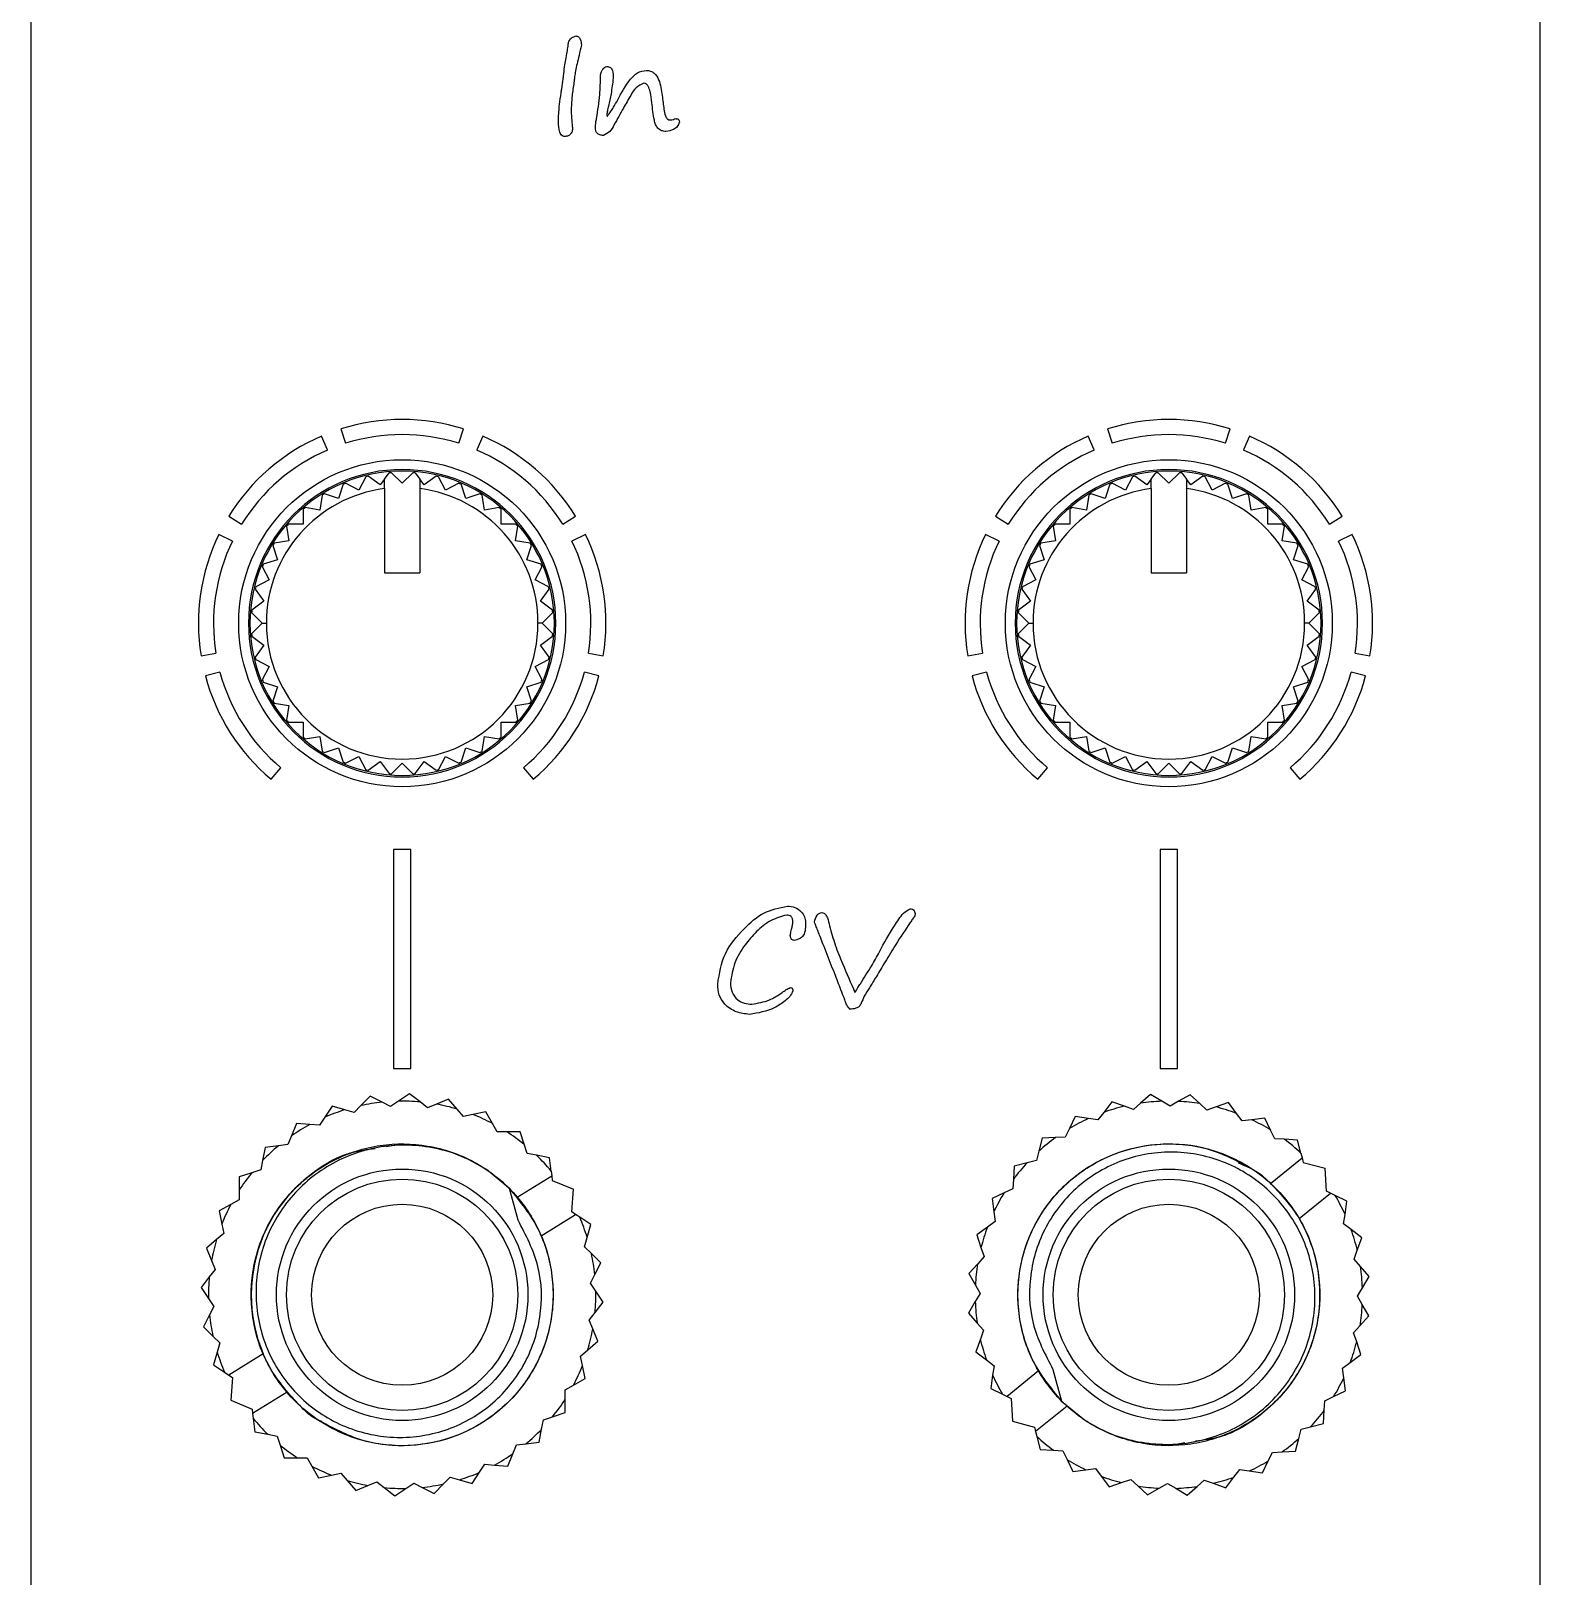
# Model space of a CAD drawing. Extents: x 90 to 120, y 105 to 234.
# Drawn here: x 90.16 to 120.16, y 136.15 to 166.87 of the extents above; entities that cross this region are included whole.
import ezdxf

# ---------------------------------------------------------------- set-up
doc = ezdxf.new("R2010")
doc.units = 0
doc.layers.get('0').update_dxf_attribs({"linetype": 'CONTINUOUS'})

msp = doc.modelspace()

# ---------------------------------------------------------------- linework, layer by layer
at = {"color": 7, "linetype": 'CONTINUOUS'}
for p, q in [((90.161, 230.687), (90.161, 108.687)), ((120.161, 108.687), (120.161, 230.687)), ((96.056, 158.541), (95.937, 158.816)), ((96.323, 158.96), (96.413, 158.674)), ((98.669, 158.674), (98.759, 158.96)), ((99.145, 158.816), (99.026, 158.541)), ((111.296, 158.541), (111.177, 158.816)), ((111.563, 158.96), (111.653, 158.674)), ((113.909, 158.674), (113.999, 158.96)), ((114.385, 158.816), (114.266, 158.541)), ((96.816, 158.009), (96.681, 157.743)), ((97.106, 157.845), (96.865, 158.02)), ((97.191, 157.963), (97.106, 157.845)), ((97.191, 157.963), (97.281, 158.086)), ((97.191, 157.775), (97.191, 157.963)), ((97.331, 158.09), (97.541, 157.88)), ((97.541, 157.88), (97.751, 158.09)), ((97.801, 158.086), (97.891, 157.963)), ((97.976, 157.845), (97.891, 157.963)), ((97.891, 157.963), (97.891, 157.775)), ((98.217, 158.02), (97.976, 157.845)), ((98.401, 157.743), (98.266, 158.009)), ((112.056, 158.009), (111.921, 157.743)), ((112.346, 157.845), (112.105, 158.02)), ((112.431, 157.963), (112.346, 157.845)), ((112.431, 157.963), (112.521, 158.086)), ((112.431, 157.775), (112.431, 157.963)), ((112.571, 158.09), (112.781, 157.88)), ((112.781, 157.88), (112.991, 158.09)), ((113.041, 158.086), (113.131, 157.963)), ((113.216, 157.845), (113.131, 157.963)), ((113.131, 157.963), (113.131, 157.775)), ((113.457, 158.02), (113.216, 157.845)), ((113.641, 157.743), (113.506, 158.009)), ((95.952, 157.642), (95.906, 157.348)), ((96.278, 157.576), (95.995, 157.668)), ((96.37, 157.859), (96.278, 157.576)), ((96.681, 157.743), (96.416, 157.879)), ((97.191, 157.775), (97.191, 156.097)), ((97.891, 157.775), (97.891, 156.097)), ((98.666, 157.879), (98.401, 157.743)), ((98.804, 157.576), (98.712, 157.859)), ((99.087, 157.668), (98.804, 157.576)), ((99.176, 157.348), (99.13, 157.642)), ((111.192, 157.642), (111.146, 157.348)), ((111.518, 157.576), (111.235, 157.668)), ((111.61, 157.859), (111.518, 157.576)), ((111.921, 157.743), (111.656, 157.879)), ((112.431, 157.775), (112.431, 156.097)), ((113.131, 157.775), (113.131, 156.097)), ((113.906, 157.879), (113.641, 157.743)), ((114.044, 157.576), (113.952, 157.859)), ((114.327, 157.668), (114.044, 157.576)), ((114.416, 157.348), (114.37, 157.642)), ((95.574, 157.362), (95.574, 157.065)), ((95.906, 157.348), (95.612, 157.395)), ((99.47, 157.395), (99.176, 157.348)), ((99.508, 157.065), (99.508, 157.362)), ((110.814, 157.362), (110.814, 157.065)), ((111.146, 157.348), (110.852, 157.395)), ((114.71, 157.395), (114.416, 157.348)), ((114.748, 157.065), (114.748, 157.362)), ((94.094, 157.224), (94.349, 157.066)), ((95.244, 157.027), (95.29, 156.733)), ((95.574, 157.065), (95.276, 157.065)), ((99.806, 157.065), (99.508, 157.065)), ((99.792, 156.733), (99.838, 157.027)), ((100.733, 157.066), (100.988, 157.224)), ((109.334, 157.224), (109.589, 157.066)), ((110.484, 157.027), (110.53, 156.733)), ((110.814, 157.065), (110.516, 157.065)), ((115.046, 157.065), (114.748, 157.065)), ((115.032, 156.733), (115.078, 157.027)), ((115.973, 157.066), (116.228, 157.224)), ((94.166, 156.731), (93.896, 156.862)), ((95.29, 156.733), (94.996, 156.686)), ((100.086, 156.686), (99.792, 156.733)), ((101.186, 156.862), (100.916, 156.731)), ((109.406, 156.731), (109.136, 156.862)), ((110.53, 156.733), (110.236, 156.686)), ((115.326, 156.686), (115.032, 156.733)), ((116.426, 156.862), (116.156, 156.731)), ((95.062, 156.36), (94.779, 156.269)), ((94.97, 156.644), (95.062, 156.36)), ((100.02, 156.36), (100.112, 156.644)), ((100.303, 156.269), (100.02, 156.36)), ((110.302, 156.36), (110.019, 156.269)), ((110.21, 156.644), (110.302, 156.36)), ((115.26, 156.36), (115.352, 156.644)), ((115.543, 156.269), (115.26, 156.36)), ((94.76, 156.222), (94.895, 155.957)), ((97.191, 156.097), (97.891, 156.097)), ((100.187, 155.957), (100.322, 156.222)), ((110, 156.222), (110.135, 155.957)), ((112.431, 156.097), (113.131, 156.097)), ((115.427, 155.957), (115.562, 156.222)), ((94.618, 155.773), (94.793, 155.533)), ((94.895, 155.957), (94.63, 155.822)), ((100.452, 155.822), (100.187, 155.957)), ((100.289, 155.533), (100.464, 155.773)), ((109.858, 155.773), (110.033, 155.533)), ((110.135, 155.957), (109.87, 155.822)), ((115.692, 155.822), (115.427, 155.957)), ((115.529, 155.533), (115.704, 155.773)), ((94.793, 155.533), (94.552, 155.358)), ((100.53, 155.358), (100.289, 155.533)), ((110.033, 155.533), (109.792, 155.358)), ((115.77, 155.358), (115.529, 155.533)), ((94.548, 155.308), (94.759, 155.097)), ((100.323, 155.097), (100.534, 155.308)), ((109.788, 155.308), (109.999, 155.097)), ((115.563, 155.097), (115.774, 155.308)), ((94.486, 155.097), (94.516, 155.097)), ((94.759, 155.097), (94.548, 154.887)), ((94.552, 154.837), (94.793, 154.662)), ((94.759, 155.097), (94.841, 155.097)), ((100.323, 155.097), (100.241, 155.097)), ((100.289, 154.662), (100.53, 154.837)), ((100.534, 154.887), (100.323, 155.097)), ((100.566, 155.097), (100.596, 155.097)), ((109.726, 155.097), (109.756, 155.097)), ((109.999, 155.097), (109.788, 154.887)), ((109.792, 154.837), (110.033, 154.662)), ((109.999, 155.097), (110.081, 155.097)), ((115.563, 155.097), (115.481, 155.097)), ((115.529, 154.662), (115.77, 154.837)), ((115.774, 154.887), (115.563, 155.097)), ((115.806, 155.097), (115.836, 155.097)), ((94.793, 154.662), (94.618, 154.421)), ((100.464, 154.421), (100.289, 154.662)), ((110.033, 154.662), (109.858, 154.421)), ((115.704, 154.421), (115.529, 154.662)), ((93.543, 154.452), (93.839, 154.5)), ((94.63, 154.373), (94.895, 154.238)), ((94.895, 154.238), (94.76, 153.973)), ((100.187, 154.238), (100.452, 154.373)), ((100.322, 153.973), (100.187, 154.238)), ((101.243, 154.5), (101.539, 154.452)), ((108.783, 154.452), (109.079, 154.5)), ((109.87, 154.373), (110.135, 154.238)), ((110.135, 154.238), (110, 153.973)), ((115.427, 154.238), (115.692, 154.373)), ((115.562, 153.973), (115.427, 154.238)), ((116.483, 154.5), (116.779, 154.452)), ((93.919, 154.127), (93.629, 154.049)), ((94.779, 153.926), (95.062, 153.834)), ((100.02, 153.834), (100.303, 153.926)), ((101.453, 154.049), (101.163, 154.127)), ((109.159, 154.127), (108.869, 154.049)), ((110.019, 153.926), (110.302, 153.834)), ((115.26, 153.834), (115.543, 153.926)), ((116.693, 154.049), (116.403, 154.127)), ((95.062, 153.834), (94.97, 153.551)), ((100.112, 153.551), (100.02, 153.834)), ((110.302, 153.834), (110.21, 153.551)), ((115.352, 153.551), (115.26, 153.834)), ((94.996, 153.509), (95.29, 153.462)), ((95.29, 153.462), (95.244, 153.168)), ((99.792, 153.462), (100.086, 153.509)), ((99.838, 153.168), (99.792, 153.462)), ((110.236, 153.509), (110.53, 153.462)), ((110.53, 153.462), (110.484, 153.168)), ((115.032, 153.462), (115.326, 153.509)), ((115.078, 153.168), (115.032, 153.462)), ((95.276, 153.13), (95.574, 153.13)), ((95.574, 153.13), (95.574, 152.833)), ((99.508, 153.13), (99.806, 153.13)), ((99.508, 152.833), (99.508, 153.13)), ((110.516, 153.13), (110.814, 153.13)), ((110.814, 153.13), (110.814, 152.833)), ((114.748, 153.13), (115.046, 153.13)), ((114.748, 152.833), (114.748, 153.13)), ((95.612, 152.8), (95.906, 152.847)), ((95.906, 152.847), (95.952, 152.553)), ((99.13, 152.553), (99.176, 152.847)), ((99.176, 152.847), (99.47, 152.8)), ((110.852, 152.8), (111.146, 152.847)), ((111.146, 152.847), (111.192, 152.553)), ((114.37, 152.553), (114.416, 152.847)), ((114.416, 152.847), (114.71, 152.8)), ((95.995, 152.527), (96.278, 152.618)), ((96.278, 152.618), (96.37, 152.335)), ((96.416, 152.316), (96.681, 152.451)), ((96.681, 152.451), (96.816, 152.186)), ((98.266, 152.186), (98.401, 152.451)), ((98.401, 152.451), (98.666, 152.316)), ((98.712, 152.335), (98.804, 152.618)), ((98.804, 152.618), (99.087, 152.527)), ((111.235, 152.527), (111.518, 152.618)), ((111.518, 152.618), (111.61, 152.335)), ((111.656, 152.316), (111.921, 152.451)), ((111.921, 152.451), (112.056, 152.186)), ((113.506, 152.186), (113.641, 152.451)), ((113.641, 152.451), (113.906, 152.316)), ((113.952, 152.335), (114.044, 152.618)), ((114.044, 152.618), (114.327, 152.527)), ((94.938, 151.995), (95.131, 152.225)), ((96.865, 152.175), (97.106, 152.35)), ((97.106, 152.35), (97.281, 152.109)), ((97.331, 152.105), (97.541, 152.315)), ((97.541, 152.315), (97.751, 152.105)), ((97.801, 152.109), (97.976, 152.35)), ((97.976, 152.35), (98.217, 152.175)), ((99.951, 152.225), (100.144, 151.995)), ((110.178, 151.995), (110.371, 152.225)), ((112.105, 152.175), (112.346, 152.35)), ((112.346, 152.35), (112.521, 152.109)), ((112.571, 152.105), (112.781, 152.315)), ((112.781, 152.315), (112.991, 152.105)), ((113.041, 152.109), (113.216, 152.35)), ((113.216, 152.35), (113.457, 152.175)), ((115.191, 152.225), (115.384, 151.995)), ((97.366, 150.597), (97.366, 146.247)), ((97.716, 150.597), (97.366, 150.597)), ((97.716, 146.247), (97.716, 150.597)), ((112.956, 150.597), (112.606, 150.597)), ((112.606, 150.597), (112.606, 146.247)), ((112.956, 146.247), (112.956, 150.597)), ((97.366, 146.247), (97.716, 146.247)), ((112.606, 146.247), (112.956, 146.247)), ((96.905, 145.697), (96.719, 145.509)), ((97.141, 145.577), (96.905, 145.697)), ((97.688, 145.745), (97.468, 145.597)), ((97.896, 145.581), (97.688, 145.745)), ((98.465, 145.639), (98.221, 145.537)), ((98.637, 145.438), (98.465, 145.639)), ((112.418, 145.731), (112.219, 145.556)), ((112.645, 145.595), (112.418, 145.731)), ((113.202, 145.725), (112.973, 145.593)), ((113.398, 145.548), (113.202, 145.725)), ((96.147, 145.497), (96.001, 145.276)), ((96.402, 145.425), (96.147, 145.497)), ((96.585, 145.373), (96.402, 145.425)), ((96.719, 145.509), (96.585, 145.373)), ((97.311, 145.49), (97.141, 145.577)), ((97.468, 145.597), (97.311, 145.49)), ((98.045, 145.463), (97.896, 145.581)), ((98.221, 145.537), (98.045, 145.463)), ((98.761, 145.294), (98.637, 145.438)), ((98.947, 145.331), (98.761, 145.294)), ((99.206, 145.384), (98.947, 145.331)), ((99.336, 145.153), (99.206, 145.384)), ((111.487, 145.373), (111.371, 145.222)), ((111.648, 145.583), (111.487, 145.373)), ((111.897, 145.495), (111.648, 145.583)), ((112.076, 145.431), (111.897, 145.495)), ((112.219, 145.556), (112.076, 145.431)), ((112.808, 145.497), (112.645, 145.595)), ((112.973, 145.593), (112.808, 145.497)), ((113.539, 145.42), (113.398, 145.548)), ((113.719, 145.481), (113.539, 145.42)), ((113.97, 145.567), (113.719, 145.481)), ((114.128, 145.354), (113.97, 145.567)), ((114.241, 145.202), (114.128, 145.354)), ((95.442, 145.153), (95.342, 144.908)), ((95.706, 145.132), (95.442, 145.153)), ((95.896, 145.117), (95.706, 145.132)), ((96.001, 145.276), (95.896, 145.117)), ((99.429, 144.987), (99.336, 145.153)), ((99.619, 144.988), (99.429, 144.987)), ((99.884, 144.989), (99.619, 144.988)), ((99.966, 144.738), (99.884, 144.989)), ((110.804, 145.051), (110.72, 144.88)), ((110.921, 145.289), (110.804, 145.051)), ((111.183, 145.25), (110.921, 145.289)), ((111.371, 145.222), (111.183, 145.25)), ((114.43, 145.227), (114.241, 145.202)), ((114.692, 145.261), (114.43, 145.227)), ((114.805, 145.022), (114.692, 145.261)), ((114.887, 144.85), (114.805, 145.022)), ((95.081, 144.709), (94.818, 144.678)), ((95.27, 144.732), (95.081, 144.709)), ((95.342, 144.908), (95.27, 144.732)), ((97.221, 144.693), (97.541, 144.747)), ((97.541, 144.747), (97.624, 144.734)), ((100.025, 144.557), (99.966, 144.738)), ((110.266, 144.858), (110.198, 144.602)), ((110.53, 144.871), (110.266, 144.858)), ((110.72, 144.88), (110.53, 144.871)), ((115.077, 144.838), (114.887, 144.85)), ((115.341, 144.821), (115.077, 144.838)), ((115.405, 144.564), (115.341, 144.821)), ((94.768, 144.418), (94.732, 144.231)), ((94.818, 144.678), (94.768, 144.418)), ((100.212, 144.521), (100.025, 144.557)), ((100.471, 144.47), (100.212, 144.521)), ((100.503, 144.207), (100.471, 144.47)), ((109.964, 144.372), (109.707, 144.307)), ((110.149, 144.418), (109.964, 144.372)), ((110.198, 144.602), (110.149, 144.418)), ((114.804, 143.962), (115.43, 144.468)), ((115.405, 144.564), (115.43, 144.468)), ((115.43, 144.468), (115.452, 144.38)), ((115.452, 144.38), (115.891, 144.263)), ((94.551, 144.172), (94.299, 144.09)), ((94.299, 144.09), (94.3, 143.826)), ((94.732, 144.231), (94.551, 144.172)), ((99.672, 143.859), (99.218, 144.235)), ((99.83, 143.687), (100.514, 144.109)), ((100.503, 144.207), (100.514, 144.109)), ((100.514, 144.109), (100.525, 144.018)), ((109.707, 144.307), (109.69, 144.043)), ((115.914, 143.808), (115.891, 144.263)), ((94.3, 143.826), (94.301, 143.635)), ((99.844, 143.233), (99.672, 143.859)), ((99.749, 143.779), (99.83, 143.687)), ((100.525, 144.018), (100.946, 143.846)), ((100.911, 143.393), (100.946, 143.846)), ((109.506, 143.772), (109.267, 143.658)), ((109.678, 143.853), (109.506, 143.772)), ((109.69, 144.043), (109.678, 143.853)), ((115.37, 143.263), (115.996, 143.768)), ((115.996, 143.768), (115.914, 143.808)), ((116.085, 143.724), (115.996, 143.768)), ((94.135, 143.542), (93.904, 143.413)), ((94.301, 143.635), (94.135, 143.542)), ((109.267, 143.658), (109.302, 143.396)), ((116.322, 143.607), (116.085, 143.724)), ((116.284, 143.346), (116.322, 143.607)), ((93.904, 143.413), (93.957, 143.153)), ((93.957, 143.153), (93.995, 142.967)), ((100.302, 142.921), (100.987, 143.342)), ((100.987, 143.342), (100.911, 143.393)), ((101.07, 143.287), (100.987, 143.342)), ((101.29, 143.141), (101.07, 143.287)), ((109.327, 143.207), (109.174, 143.094)), ((109.302, 143.396), (109.327, 143.207)), ((115.37, 143.263), (115.397, 143.215)), ((116.256, 143.157), (116.284, 143.346)), ((116.407, 143.042), (116.256, 143.157)), ((93.85, 142.843), (93.649, 142.671)), ((93.995, 142.967), (93.85, 142.843)), ((101.167, 142.703), (101.219, 142.887)), ((101.219, 142.887), (101.29, 143.141)), ((109.174, 143.094), (108.962, 142.936)), ((108.962, 142.936), (109.047, 142.686)), ((116.617, 142.881), (116.407, 143.042)), ((116.528, 142.632), (116.617, 142.881)), ((93.649, 142.671), (93.752, 142.427)), ((101.302, 142.57), (101.167, 142.703)), ((101.49, 142.383), (101.302, 142.57)), ((109.047, 142.686), (109.108, 142.506)), ((116.464, 142.452), (116.528, 142.632)), ((93.825, 142.252), (93.707, 142.102)), ((93.752, 142.427), (93.825, 142.252)), ((94.573, 142.183), (94.599, 142.281)), ((101.37, 142.147), (101.49, 142.383)), ((108.981, 142.364), (108.803, 142.168)), ((109.108, 142.506), (108.981, 142.364)), ((116.59, 142.309), (116.464, 142.452)), ((116.764, 142.111), (116.59, 142.309)), ((93.707, 142.102), (93.544, 141.894)), ((101.284, 141.978), (101.37, 142.147)), ((101.39, 141.82), (101.284, 141.978)), ((108.803, 142.168), (108.936, 141.939)), ((108.936, 141.939), (109.031, 141.775)), ((116.629, 141.884), (116.764, 142.111)), ((93.544, 141.894), (93.692, 141.675)), ((93.692, 141.675), (93.798, 141.517)), ((94.541, 141.747), (94.541, 141.602)), ((101.538, 141.601), (101.39, 141.82)), ((108.933, 141.611), (108.798, 141.384)), ((109.031, 141.775), (108.933, 141.611)), ((115.781, 141.747), (115.781, 141.892)), ((116.531, 141.72), (116.629, 141.884)), ((116.626, 141.556), (116.531, 141.72)), ((93.712, 141.348), (93.592, 141.112)), ((93.798, 141.517), (93.712, 141.348)), ((101.257, 141.243), (101.375, 141.393)), ((101.375, 141.393), (101.538, 141.601)), ((108.798, 141.384), (108.972, 141.185)), ((116.581, 141.13), (116.759, 141.327)), ((116.759, 141.327), (116.626, 141.556)), ((93.592, 141.112), (93.78, 140.925)), ((101.331, 141.068), (101.257, 141.243)), ((101.433, 140.824), (101.331, 141.068)), ((108.972, 141.185), (109.098, 141.042)), ((109.098, 141.042), (109.034, 140.863)), ((116.454, 140.989), (116.581, 141.13)), ((93.78, 140.925), (93.915, 140.791)), ((93.915, 140.791), (93.863, 140.608)), ((101.232, 140.651), (101.433, 140.824)), ((109.034, 140.863), (108.945, 140.614)), ((116.515, 140.809), (116.454, 140.989)), ((116.6, 140.559), (116.515, 140.809)), ((93.863, 140.608), (93.792, 140.353)), ((94.78, 140.574), (94.095, 140.152)), ((101.087, 140.528), (101.232, 140.651)), ((101.125, 140.341), (101.087, 140.528)), ((108.945, 140.614), (109.155, 140.453)), ((109.155, 140.453), (109.306, 140.337)), ((116.235, 140.287), (116.388, 140.401)), ((116.388, 140.401), (116.6, 140.559)), ((93.792, 140.353), (94.012, 140.207)), ((94.012, 140.207), (94.095, 140.152)), ((94.095, 140.152), (94.171, 140.102)), ((94.171, 140.102), (94.136, 139.649)), ((100.947, 139.953), (101.178, 140.082)), ((101.178, 140.082), (101.125, 140.341)), ((109.278, 140.149), (109.24, 139.887)), ((109.306, 140.337), (109.278, 140.149)), ((110.192, 140.232), (109.567, 139.727)), ((110.478, 140.262), (110.65, 139.635)), ((116.26, 140.099), (116.235, 140.287)), ((116.295, 139.836), (116.26, 140.099)), ((95.252, 139.808), (94.568, 139.386)), ((100.781, 139.859), (100.947, 139.953)), ((100.782, 139.669), (100.781, 139.859)), ((109.24, 139.887), (109.477, 139.771)), ((109.477, 139.771), (109.567, 139.727)), ((116.056, 139.723), (116.295, 139.836)), ((94.136, 139.649), (94.557, 139.476)), ((94.557, 139.476), (94.568, 139.386)), ((100.783, 139.405), (100.782, 139.669)), ((109.567, 139.727), (109.648, 139.687)), ((109.648, 139.687), (109.671, 139.232)), ((110.758, 139.532), (110.132, 139.027)), ((110.65, 139.635), (111.104, 139.26)), ((115.872, 139.452), (115.884, 139.642)), ((115.884, 139.642), (116.056, 139.723)), ((94.568, 139.386), (94.579, 139.288)), ((94.579, 139.288), (94.611, 139.025)), ((100.314, 139.077), (100.35, 139.264)), ((100.35, 139.264), (100.531, 139.323)), ((100.531, 139.323), (100.783, 139.405)), ((109.671, 139.232), (110.11, 139.115)), ((115.598, 139.123), (115.855, 139.188)), ((115.855, 139.188), (115.872, 139.452)), ((94.611, 139.025), (94.87, 138.974)), ((94.87, 138.974), (95.057, 138.938)), ((95.057, 138.938), (95.116, 138.757)), ((100.264, 138.817), (100.314, 139.077)), ((110.11, 139.115), (110.132, 139.027)), ((110.132, 139.027), (110.157, 138.93)), ((110.157, 138.93), (110.221, 138.674)), ((115.296, 138.637), (115.364, 138.893)), ((115.364, 138.893), (115.413, 139.077)), ((115.413, 139.077), (115.598, 139.123)), ((95.116, 138.757), (95.198, 138.505)), ((99.64, 138.342), (99.74, 138.587)), ((99.74, 138.587), (99.812, 138.763)), ((99.812, 138.763), (100.001, 138.786)), ((100.001, 138.786), (100.264, 138.817)), ((110.221, 138.674), (110.485, 138.657)), ((110.485, 138.657), (110.675, 138.645)), ((110.675, 138.645), (110.757, 138.473)), ((112.781, 138.747), (112.698, 138.761)), ((113.101, 138.802), (112.781, 138.747)), ((114.758, 138.444), (114.842, 138.614)), ((114.842, 138.614), (115.032, 138.624)), ((115.032, 138.624), (115.296, 138.637)), ((95.198, 138.505), (95.463, 138.507)), ((95.463, 138.507), (95.653, 138.507)), ((95.653, 138.507), (95.746, 138.341)), ((95.746, 138.341), (95.876, 138.111)), ((99.081, 138.219), (99.186, 138.378)), ((99.186, 138.378), (99.376, 138.363)), ((99.376, 138.363), (99.64, 138.342)), ((110.757, 138.473), (110.87, 138.233)), ((110.87, 138.233), (111.132, 138.268)), ((111.132, 138.268), (111.321, 138.293)), ((111.321, 138.293), (111.434, 138.141)), ((114.075, 138.122), (114.191, 138.273)), ((114.191, 138.273), (114.379, 138.245)), ((114.379, 138.245), (114.641, 138.206)), ((114.641, 138.206), (114.758, 138.444)), ((95.876, 138.111), (96.135, 138.163)), ((96.135, 138.163), (96.321, 138.201)), ((96.321, 138.201), (96.445, 138.057)), ((96.445, 138.057), (96.617, 137.856)), ((96.617, 137.856), (96.861, 137.958)), ((96.861, 137.958), (97.037, 138.031)), ((97.037, 138.031), (97.186, 137.914)), ((97.614, 137.898), (97.771, 138.004)), ((97.771, 138.004), (97.941, 137.918)), ((98.177, 137.798), (98.363, 137.986)), ((98.363, 137.986), (98.497, 138.121)), ((98.497, 138.121), (98.68, 138.07)), ((98.68, 138.07), (98.935, 137.998)), ((98.935, 137.998), (99.081, 138.219)), ((111.434, 138.141), (111.592, 137.928)), ((111.592, 137.928), (111.843, 138.013)), ((111.843, 138.013), (112.023, 138.075)), ((112.023, 138.075), (112.164, 137.947)), ((112.164, 137.947), (112.36, 137.77)), ((112.589, 137.902), (112.754, 137.998)), ((112.754, 137.998), (112.917, 137.9)), ((113.144, 137.764), (113.343, 137.939)), ((113.343, 137.939), (113.486, 138.064)), ((113.486, 138.064), (113.665, 138)), ((113.665, 138), (113.914, 137.911)), ((113.914, 137.911), (114.075, 138.122)), ((97.186, 137.914), (97.394, 137.75)), ((97.394, 137.75), (97.614, 137.898)), ((97.941, 137.918), (98.177, 137.798)), ((112.36, 137.77), (112.589, 137.902)), ((112.917, 137.9), (113.144, 137.764))]:
    msp.add_line(p, q, dxfattribs=at)
for centre, radius in [((97.541, 155.097), 3.25), ((112.781, 155.097), 3.25), ((97.541, 141.747), 2.5), ((112.781, 141.747), 2.5), ((97.541, 141.747), 2.3), ((112.781, 141.747), 2.3), ((97.541, 141.747), 1.8), ((112.781, 141.747), 1.8)]:
    msp.add_circle(centre, radius, dxfattribs=at)
for centre, radius, start, end in [((97.541, 155.097), 4.05, 72.5, 107.5), ((112.781, 155.097), 4.05, 72.5, 107.5), ((97.541, 155.097), 4.05, 113.3333, 148.3333), ((97.541, 155.097), 3.75, 72.5, 107.5), ((97.541, 155.097), 4.05, 31.6667, 66.6667), ((112.781, 155.097), 4.05, 113.3333, 148.3333), ((112.781, 155.097), 3.75, 72.5, 107.5), ((112.781, 155.097), 4.05, 31.6667, 66.6667), ((97.541, 155.097), 3.75, 113.3333, 148.3333), ((97.541, 155.097), 3.75, 31.6667, 66.6667), ((112.781, 155.097), 3.75, 113.3333, 148.3333), ((112.781, 155.097), 3.75, 31.6667, 66.6667), ((97.541, 155.097), 3.055, 0, 180), ((97.541, 155.097), 3.025, 0, 180), ((97.541, 155.097), 3, 103.0225, 103.9775), ((97.541, 155.097), 3, 94.0225, 94.9775), ((97.541, 155.097), 3, 85.0225, 85.9775), ((97.541, 155.097), 3, 76.0225, 76.9775), ((112.781, 155.097), 3.055, 0, 180), ((112.781, 155.097), 3.025, 0, 180), ((112.781, 155.097), 3, 103.0225, 103.9775), ((112.781, 155.097), 3, 94.0225, 94.9775), ((112.781, 155.097), 3, 85.0225, 85.9775), ((112.781, 155.097), 3, 76.0225, 76.9775), ((97.541, 155.097), 2.7, 97.4482, 180), ((97.541, 155.097), 3, 121.0225, 121.9775), ((97.541, 155.097), 3, 112.0225, 112.9775), ((97.541, 155.097), 2.7, 0, 82.5518), ((97.541, 155.097), 3, 67.0225, 67.9775), ((97.541, 155.097), 3, 58.0225, 58.9775), ((112.781, 155.097), 2.7, 97.4482, 180), ((112.781, 155.097), 3, 121.0225, 121.9775), ((112.781, 155.097), 3, 112.0225, 112.9775), ((112.781, 155.097), 2.7, 0, 82.5518), ((112.781, 155.097), 3, 67.0225, 67.9775), ((112.781, 155.097), 3, 58.0225, 58.9775), ((97.541, 155.097), 3, 130.0225, 130.9775), ((97.541, 155.097), 3, 49.0225, 49.9775), ((112.781, 155.097), 3, 130.0225, 130.9775), ((112.781, 155.097), 3, 49.0225, 49.9775), ((97.541, 155.097), 3, 139.0225, 139.9775), ((97.541, 155.097), 3, 40.0225, 40.9775), ((112.781, 155.097), 3, 139.0225, 139.9775), ((112.781, 155.097), 3, 40.0225, 40.9775), ((97.541, 155.097), 4.05, 154.1667, 189.1667), ((97.541, 155.097), 3.75, 154.1667, 189.1667), ((97.541, 155.097), 3, 148.0225, 148.9775), ((97.541, 155.097), 3, 31.0225, 31.9775), ((97.541, 155.097), 3.75, 350.8333, 25.8333), ((97.541, 155.097), 4.05, 350.8333, 25.8333), ((112.781, 155.097), 4.05, 154.1667, 189.1667), ((112.781, 155.097), 3.75, 154.1667, 189.1667), ((112.781, 155.097), 3, 148.0225, 148.9775), ((112.781, 155.097), 3, 31.0225, 31.9775), ((112.781, 155.097), 3.75, 350.8333, 25.8333), ((112.781, 155.097), 4.05, 350.8333, 25.8333), ((97.541, 155.097), 3, 157.0225, 157.9775), ((97.541, 155.097), 3, 22.0225, 22.9775), ((112.781, 155.097), 3, 157.0225, 157.9775), ((112.781, 155.097), 3, 22.0225, 22.9775), ((97.541, 155.097), 3, 166.0225, 166.9775), ((97.541, 155.097), 3, 13.0225, 13.9775), ((112.781, 155.097), 3, 166.0225, 166.9775), ((112.781, 155.097), 3, 13.0225, 13.9775), ((97.541, 155.097), 3, 175.0225, 175.9775), ((97.541, 155.097), 3, 4.0225, 4.9775), ((112.781, 155.097), 3, 175.0225, 175.9775), ((112.781, 155.097), 3, 4.0225, 4.9775), ((97.541, 155.097), 3.055, 180, 0), ((97.541, 155.097), 3.025, 180, 0), ((97.541, 155.097), 3, 184.0225, 184.9775), ((97.541, 155.097), 2.7, 180, 0), ((97.541, 155.097), 3, 355.0225, 355.9775), ((112.781, 155.097), 3.055, 180, 0), ((112.781, 155.097), 3.025, 180, 0), ((112.781, 155.097), 3, 184.0225, 184.9775), ((112.781, 155.097), 2.7, 180, 0), ((112.781, 155.097), 3, 355.0225, 355.9775), ((97.541, 155.097), 3, 193.0225, 193.9775), ((97.541, 155.097), 3, 346.0225, 346.9775), ((112.781, 155.097), 3, 193.0225, 193.9775), ((112.781, 155.097), 3, 346.0225, 346.9775), ((97.541, 155.097), 4.05, 195, 230), ((97.541, 155.097), 3.75, 195, 230), ((97.541, 155.097), 3, 202.0225, 202.9775), ((97.541, 155.097), 3.75, 310, 345), ((97.541, 155.097), 4.05, 310, 345), ((97.541, 155.097), 3, 337.0225, 337.9775), ((112.781, 155.097), 4.05, 195, 230), ((112.781, 155.097), 3.75, 195, 230), ((112.781, 155.097), 3, 202.0225, 202.9775), ((112.781, 155.097), 3.75, 310, 345), ((112.781, 155.097), 4.05, 310, 345), ((112.781, 155.097), 3, 337.0225, 337.9775), ((97.541, 155.097), 3, 211.0225, 211.9775), ((97.541, 155.097), 3, 328.0225, 328.9775), ((112.781, 155.097), 3, 211.0225, 211.9775), ((112.781, 155.097), 3, 328.0225, 328.9775), ((97.541, 155.097), 3, 220.0225, 220.9775), ((97.541, 155.097), 3, 319.0225, 319.9775), ((112.781, 155.097), 3, 220.0225, 220.9775), ((112.781, 155.097), 3, 319.0225, 319.9775), ((97.541, 155.097), 3, 229.0225, 229.9775), ((97.541, 155.097), 3, 310.0225, 310.9775), ((112.781, 155.097), 3, 229.0225, 229.9775), ((112.781, 155.097), 3, 310.0225, 310.9775), ((97.541, 155.097), 3, 238.0225, 238.9775), ((97.541, 155.097), 3, 301.0225, 301.9775), ((112.781, 155.097), 3, 238.0225, 238.9775), ((112.781, 155.097), 3, 301.0225, 301.9775), ((97.541, 155.097), 3, 247.0225, 247.9775), ((97.541, 155.097), 3, 256.0225, 256.9775), ((97.541, 155.097), 3, 265.0225, 265.9775), ((97.541, 155.097), 3, 274.0225, 274.9775), ((97.541, 155.097), 3, 283.0225, 283.9775), ((97.541, 155.097), 3, 292.0225, 292.9775), ((112.781, 155.097), 3, 247.0225, 247.9775), ((112.781, 155.097), 3, 256.0225, 256.9775), ((112.781, 155.097), 3, 265.0225, 265.9775), ((112.781, 155.097), 3, 274.0225, 274.9775), ((112.781, 155.097), 3, 283.0225, 283.9775), ((112.781, 155.097), 3, 292.0225, 292.9775), ((97.541, 141.747), 3.85, 107.2117, 113.5795), ((97.541, 141.747), 3.85, 95.9617, 102.3295), ((97.541, 141.747), 3.85, 84.7117, 91.0795), ((97.541, 141.747), 3.85, 73.4617, 79.8295), ((97.541, 141.747), 3.85, 62.2117, 68.5795), ((112.781, 141.747), 3.85, 103.2772, 109.6449), ((112.781, 141.747), 3.85, 92.0272, 98.3949), ((112.781, 141.747), 3.85, 80.7772, 87.1449), ((112.781, 141.747), 3.85, 69.5272, 75.8949), ((97.541, 141.747), 3.85, 118.4617, 124.8295), ((97.541, 141.747), 3.85, 50.9617, 57.3295), ((112.781, 141.747), 3.85, 114.5272, 120.8949), ((112.781, 141.747), 3.85, 58.2772, 64.6449), ((97.541, 141.747), 3.85, 129.7117, 136.0795), ((112.781, 141.747), 3.85, 125.7772, 132.1449), ((112.781, 141.747), 3.85, 47.0272, 53.3949), ((97.541, 141.747), 3, 110.2936, 203.0186), ((97.541, 141.747), 3.85, 39.7117, 46.0795), ((112.781, 141.747), 3.85, 137.0272, 143.3949), ((97.541, 141.747), 3.85, 140.9617, 147.3295), ((112.781, 141.747), 3.85, 148.2772, 154.6449), ((97.541, 141.747), 3.85, 152.2117, 158.5795), ((112.781, 141.747), 3.85, 24.5272, 30.8949), ((97.541, 141.747), 3.85, 17.2117, 23.5795), ((97.541, 141.747), 3.85, 163.4617, 169.8295), ((112.781, 141.747), 3.85, 159.5272, 165.8949), ((112.781, 141.747), 3.85, 13.2772, 19.6449), ((97.541, 141.747), 3.85, 5.9617, 12.3295), ((112.781, 141.747), 3.85, 170.7772, 177.1449), ((112.781, 141.747), 3.85, 2.0272, 8.3949), ((97.541, 141.747), 3.85, 174.7117, 181.0795), ((97.541, 141.747), 3.85, 354.7117, 1.0795), ((112.781, 141.747), 3.85, 182.0272, 188.3949), ((97.541, 141.747), 3.85, 185.9617, 192.3295), ((112.781, 141.747), 3.85, 350.7772, 357.1449), ((97.541, 141.747), 3.85, 343.4617, 349.8295), ((112.781, 141.747), 3.85, 193.2772, 199.6449), ((112.781, 141.747), 3.85, 339.5272, 345.8949), ((97.541, 141.747), 3.85, 197.2117, 203.5795), ((97.541, 141.747), 3.85, 332.2117, 338.5795), ((112.781, 141.747), 3.85, 204.5272, 210.8949), ((112.781, 141.747), 3.85, 328.2772, 334.6449), ((97.541, 141.747), 3.85, 320.9617, 327.3295), ((97.541, 141.747), 3.85, 219.7117, 226.0795), ((112.781, 141.747), 3.85, 317.0272, 323.3949), ((97.541, 141.747), 3.85, 309.7117, 316.0795), ((112.781, 141.747), 3.85, 227.0272, 233.3949), ((112.781, 141.747), 3.85, 305.7772, 312.1449), ((97.541, 141.747), 3.85, 230.9617, 237.3295), ((97.541, 141.747), 3.85, 298.4617, 304.8295), ((97.541, 141.747), 3.85, 242.2117, 248.5795), ((112.781, 141.747), 3.85, 238.2772, 244.6449), ((112.781, 141.747), 3.85, 294.5272, 300.8949), ((97.541, 141.747), 3.85, 253.4617, 259.8295), ((97.541, 141.747), 3.85, 275.9617, 282.3295), ((97.541, 141.747), 3.85, 287.2117, 293.5795), ((112.781, 141.747), 3.85, 249.5272, 255.8949), ((112.781, 141.747), 3.85, 260.7772, 267.1449), ((112.781, 141.747), 3.85, 272.0272, 278.3949), ((112.781, 141.747), 3.85, 283.2772, 289.6449), ((97.541, 141.747), 3.85, 264.7117, 271.0795)]:
    msp.add_arc(centre, radius, start, end, dxfattribs=at)
for points, knots in [([(100.796, 166.301), (100.805, 166.351), (100.821, 166.44), (100.833, 166.529), (100.838, 166.568)], [0, 0, 0, 0, 0.560004, 1, 1, 1, 1]), ([(100.838, 166.568), (100.84, 166.594), (100.844, 166.646), (100.879, 166.713), (100.935, 166.752), (100.974, 166.765), (100.993, 166.772)], [0, 0, 0, 0, 0.282375, 0.558607, 0.78029, 1, 1, 1, 1]), ([(100.993, 166.772), (101.003, 166.771), (101.023, 166.769), (101.058, 166.75), (101.095, 166.689), (101.1, 166.63), (101.103, 166.591)], [0, 0, 0, 0, 0.125594, 0.251003, 0.500772, 1, 1, 1, 1]), ([(101.103, 166.591), (101.088, 166.521), (101.062, 166.396), (101.032, 166.272), (101.018, 166.217)], [0, 0, 0, 0, 0.5599566, 1, 1, 1, 1]), ([(100.749, 165.976), (100.755, 166.037), (100.766, 166.146), (100.787, 166.254), (100.796, 166.301)], [0, 0, 0, 0, 0.5599557, 1, 1, 1, 1]), ([(101.018, 166.217), (101.007, 166.17), (100.987, 166.086), (100.975, 166), (100.97, 165.963)], [0, 0, 0, 0, 0.560016, 1, 1, 1, 1]), ([(100.723, 165.788), (100.725, 165.806), (100.728, 165.837), (100.733, 165.868), (100.736, 165.882)], [0, 0, 0, 0, 0.559934, 1, 1, 1, 1]), ([(100.736, 165.882), (100.739, 165.9), (100.744, 165.931), (100.747, 165.962), (100.749, 165.976)], [0, 0, 0, 0, 0.559986, 1, 1, 1, 1]), ([(100.97, 165.963), (100.967, 165.935), (100.962, 165.884), (100.954, 165.834), (100.951, 165.811)], [0, 0, 0, 0, 0.5599913, 1, 1, 1, 1]), ([(101.405, 165.129), (101.43, 165.288), (101.476, 165.571), (101.481, 165.858), (101.483, 165.984)], [0, 0, 0, 0, 0.559926, 1, 1, 1, 1]), ([(101.483, 165.984), (101.486, 166.006), (101.492, 166.049), (101.526, 166.1), (101.559, 166.148), (101.592, 166.159), (101.608, 166.164)], [0, 0, 0, 0, 0.280339, 0.561677, 0.782523, 1, 1, 1, 1]), ([(101.608, 166.164), (101.621, 166.164), (101.646, 166.162), (101.681, 166.146), (101.707, 166.118), (101.734, 166.047), (101.735, 165.984), (101.736, 165.934)], [0, 0, 0, 0, 0.125199, 0.25025, 0.37512, 0.500337, 1, 1, 1, 1]), ([(101.736, 165.934), (101.724, 165.829), (101.701, 165.642), (101.66, 165.459), (101.641, 165.378)], [0, 0, 0, 0, 0.559735, 1, 1, 1, 1]), ([(101.826, 165.5), (101.901, 165.641), (102.006, 165.838), (102.21, 166.055), (102.337, 166.077), (102.4, 166.088)], [0, 0, 0, 0, 0.5616569, 0.7816823, 1, 1, 1, 1]), ([(102.4, 166.088), (102.427, 166.086), (102.481, 166.081), (102.576, 166.023), (102.674, 165.854), (102.695, 165.693), (102.709, 165.586)], [0, 0, 0, 0, 0.124996, 0.249964, 0.4988, 1, 1, 1, 1]), ([(100.647, 165.115), (100.653, 165.213), (100.662, 165.388), (100.69, 165.561), (100.702, 165.637)], [0, 0, 0, 0, 0.559873, 1, 1, 1, 1]), ([(100.702, 165.637), (100.706, 165.665), (100.713, 165.716), (100.72, 165.766), (100.723, 165.788)], [0, 0, 0, 0, 0.560027, 1, 1, 1, 1]), ([(100.951, 165.811), (100.938, 165.724), (100.915, 165.569), (100.905, 165.412), (100.901, 165.343)], [0, 0, 0, 0, 0.560096, 1, 1, 1, 1]), ([(102.346, 165.835), (102.29, 165.809), (102.177, 165.755), (102.065, 165.558), (101.987, 165.421), (101.939, 165.337)], [0, 0, 0, 0, 0.2748056, 0.5566586, 1, 1, 1, 1]), ([(102.505, 165.443), (102.496, 165.518), (102.483, 165.63), (102.443, 165.754), (102.401, 165.82), (102.364, 165.83), (102.346, 165.835)], [0, 0, 0, 0, 0.501678, 0.752146, 0.877169, 1, 1, 1, 1]), ([(102.709, 165.586), (102.721, 165.496), (102.738, 165.361), (102.763, 165.204), (102.8, 165.13), (102.839, 165.104), (102.862, 165.102), (102.873, 165.101)], [0, 0, 0, 0, 0.500551, 0.750624, 0.874954, 0.937508, 1, 1, 1, 1]), ([(100.901, 165.343), (100.902, 165.273), (100.904, 165.149), (100.917, 165.026), (100.923, 164.972)], [0, 0, 0, 0, 0.559992, 1, 1, 1, 1]), ([(101.939, 165.337), (101.877, 165.226), (101.789, 165.072), (101.679, 164.862), (101.587, 164.817), (101.541, 164.795)], [0, 0, 0, 0, 0.562885, 0.783878, 1, 1, 1, 1]), ([(101.641, 165.378), (101.633, 165.346), (101.62, 165.287), (101.613, 165.228), (101.609, 165.202)], [0, 0, 0, 0, 0.560255, 1, 1, 1, 1]), ([(101.62, 165.18), (101.643, 165.208), (101.688, 165.263), (101.752, 165.373), (101.798, 165.451), (101.826, 165.5)], [0, 0, 0, 0, 0.278566, 0.559105, 1, 1, 1, 1]), ([(102.781, 164.873), (102.752, 164.876), (102.693, 164.881), (102.619, 164.934), (102.575, 165.012), (102.532, 165.182), (102.517, 165.327), (102.505, 165.443)], [0, 0, 0, 0, 0.124677, 0.249081, 0.373634, 0.498913, 1, 1, 1, 1]), ([(100.78, 164.772), (100.763, 164.774), (100.729, 164.778), (100.678, 164.828), (100.651, 164.946), (100.649, 165.047), (100.647, 165.115)], [0, 0, 0, 0, 0.124506, 0.248949, 0.498379, 1, 1, 1, 1]), ([(100.923, 164.972), (100.926, 164.945), (100.93, 164.893), (100.897, 164.823), (100.841, 164.782), (100.801, 164.775), (100.78, 164.772)], [0, 0, 0, 0, 0.281181, 0.559625, 0.780324, 1, 1, 1, 1]), ([(101.382, 164.947), (101.384, 164.982), (101.388, 165.043), (101.4, 165.103), (101.405, 165.129)], [0, 0, 0, 0, 0.559868, 1, 1, 1, 1]), ([(101.609, 165.202), (101.61, 165.197), (101.61, 165.191), (101.613, 165.183), (101.617, 165.181), (101.619, 165.18), (101.62, 165.18)], [0, 0, 0, 0, 0.4969042, 0.7522065, 0.8714376, 1, 1, 1, 1]), ([(103.052, 165.061), (103.041, 165.029), (103.018, 164.967), (102.919, 164.892), (102.833, 164.88), (102.781, 164.873)], [0, 0, 0, 0, 0.277436, 0.559657, 1, 1, 1, 1]), ([(102.873, 165.101), (102.894, 165.104), (102.93, 165.109), (102.964, 165.124), (102.979, 165.131)], [0, 0, 0, 0, 0.559364, 1, 1, 1, 1]), ([(102.979, 165.131), (102.981, 165.129), (102.987, 165.127), (102.992, 165.127), (102.995, 165.126)], [0, 0, 0, 0, 0.560183, 1, 1, 1, 1]), ([(102.995, 165.126), (103.004, 165.126), (103.023, 165.125), (103.05, 165.1), (103.052, 165.076), (103.052, 165.061)], [0, 0, 0, 0, 0.2810241, 0.560429, 1, 1, 1, 1]), ([(101.541, 164.795), (101.517, 164.796), (101.47, 164.799), (101.411, 164.835), (101.384, 164.892), (101.383, 164.929), (101.382, 164.947)], [0, 0, 0, 0, 0.28083, 0.559023, 0.779127, 1, 1, 1, 1]), ([(103.813, 147.924), (103.847, 148.133), (103.915, 148.553), (104.306, 149.002), (104.709, 149.374), (105.036, 149.44), (105.199, 149.473)], [0, 0, 0, 0, 0.279215, 0.560115, 0.781028, 1, 1, 1, 1]), ([(105.186, 149.296), (105.074, 149.265), (104.85, 149.202), (104.58, 148.971), (104.34, 148.693), (104.13, 148.356), (104.087, 148.084), (104.066, 147.949)], [0, 0, 0, 0, 0.185285, 0.372528, 0.559804, 0.780421, 1, 1, 1, 1]), ([(105.307, 149.16), (105.306, 149.179), (105.304, 149.218), (105.278, 149.268), (105.232, 149.294), (105.202, 149.295), (105.186, 149.296)], [0, 0, 0, 0, 0.2809463, 0.5596449, 0.7793277, 1, 1, 1, 1]), ([(105.199, 149.473), (105.25, 149.469), (105.352, 149.461), (105.471, 149.376), (105.547, 149.266), (105.556, 149.186), (105.56, 149.146)], [0, 0, 0, 0, 0.280287, 0.559554, 0.779842, 1, 1, 1, 1]), ([(105.737, 149.159), (105.749, 149.205), (105.766, 149.269), (105.826, 149.335), (105.863, 149.342), (105.882, 149.345)], [0, 0, 0, 0, 0.559355, 0.780396, 1, 1, 1, 1]), ([(105.882, 149.345), (105.896, 149.343), (105.923, 149.339), (105.965, 149.301), (106.009, 149.215), (106.024, 149.135), (106.034, 149.081)], [0, 0, 0, 0, 0.124446, 0.249759, 0.499463, 1, 1, 1, 1]), ([(107.027, 148.563), (107.122, 148.739), (107.242, 148.961), (107.413, 149.211), (107.501, 149.343), (107.591, 149.396), (107.636, 149.422)], [0, 0, 0, 0, 0.561781, 0.708933, 0.856049, 1, 1, 1, 1]), ([(107.636, 149.422), (107.653, 149.421), (107.685, 149.419), (107.722, 149.387), (107.735, 149.347), (107.736, 149.321), (107.737, 149.308)], [0, 0, 0, 0, 0.280184, 0.55809, 0.778797, 1, 1, 1, 1]), ([(107.737, 149.308), (107.735, 149.298), (107.732, 149.276), (107.709, 149.247), (107.687, 149.215), (107.663, 149.18), (107.647, 149.157), (107.639, 149.145)], [0, 0, 0, 0, 0.1689242, 0.3392052, 0.5594643, 0.7797335, 1, 1, 1, 1]), ([(105.256, 148.888), (105.259, 148.913), (105.265, 148.956), (105.276, 148.998), (105.281, 149.017)], [0, 0, 0, 0, 0.55972, 1, 1, 1, 1]), ([(105.281, 149.017), (105.288, 149.043), (105.301, 149.09), (105.305, 149.138), (105.307, 149.16)], [0, 0, 0, 0, 0.560187, 1, 1, 1, 1]), ([(105.56, 149.146), (105.559, 149.102), (105.559, 149.015), (105.531, 148.889), (105.436, 148.818), (105.369, 148.799), (105.336, 148.79)], [0, 0, 0, 0, 0.281942, 0.560073, 0.780437, 1, 1, 1, 1]), ([(105.906, 148.723), (105.886, 148.772), (105.854, 148.854), (105.81, 148.967), (105.773, 149.063), (105.749, 149.127), (105.737, 149.159)], [0, 0, 0, 0, 0.340014, 0.560022, 0.78003, 1, 1, 1, 1]), ([(106.034, 149.081), (106.07, 148.953), (106.143, 148.698), (106.324, 148.26), (106.459, 147.947), (106.541, 147.755)], [0, 0, 0, 0, 0.279746, 0.559839, 1, 1, 1, 1]), ([(107.639, 149.145), (107.542, 149.002), (107.368, 148.745), (107.21, 148.48), (107.14, 148.363)], [0, 0, 0, 0, 0.559996, 1, 1, 1, 1]), ([(105.336, 148.79), (105.323, 148.792), (105.297, 148.796), (105.262, 148.833), (105.258, 148.867), (105.256, 148.888)], [0, 0, 0, 0, 0.279483, 0.560201, 1, 1, 1, 1]), ([(106.279, 147.766), (106.238, 147.875), (106.169, 148.054), (106.071, 148.302), (105.989, 148.513), (105.933, 148.653), (105.906, 148.723)], [0, 0, 0, 0, 0.339998, 0.559999, 0.779999, 1, 1, 1, 1]), ([(106.65, 147.931), (106.724, 148.047), (106.856, 148.254), (106.975, 148.468), (107.027, 148.563)], [0, 0, 0, 0, 0.560027, 1, 1, 1, 1]), ([(107.14, 148.363), (107.083, 148.266), (106.981, 148.095), (106.875, 147.925), (106.828, 147.851)], [0, 0, 0, 0, 0.560003, 1, 1, 1, 1]), ([(104.447, 147.321), (104.356, 147.332), (104.174, 147.354), (103.954, 147.5), (103.828, 147.707), (103.818, 147.852), (103.813, 147.924)], [0, 0, 0, 0, 0.2798367, 0.5598051, 0.7795379, 1, 1, 1, 1]), ([(104.066, 147.949), (104.072, 147.885), (104.084, 147.758), (104.193, 147.609), (104.342, 147.533), (104.441, 147.527), (104.491, 147.524)], [0, 0, 0, 0, 0.279997, 0.55926, 0.779222, 1, 1, 1, 1]), ([(105.307, 147.788), (105.289, 147.75), (105.252, 147.672), (105.119, 147.563), (104.873, 147.392), (104.618, 147.349), (104.447, 147.321)], [0, 0, 0, 0, 0.123511, 0.249287, 0.50059, 1, 1, 1, 1]), ([(105.087, 147.75), (105.116, 147.772), (105.169, 147.812), (105.228, 147.84), (105.254, 147.853)], [0, 0, 0, 0, 0.561592, 1, 1, 1, 1]), ([(105.254, 147.853), (105.263, 147.852), (105.281, 147.851), (105.305, 147.826), (105.306, 147.802), (105.307, 147.788)], [0, 0, 0, 0, 0.28044, 0.560297, 1, 1, 1, 1]), ([(106.441, 147.422), (106.42, 147.451), (106.377, 147.508), (106.332, 147.627), (106.299, 147.713), (106.279, 147.766)], [0, 0, 0, 0, 0.276247, 0.557684, 1, 1, 1, 1]), ([(106.541, 147.755), (106.561, 147.788), (106.596, 147.848), (106.633, 147.906), (106.65, 147.931)], [0, 0, 0, 0, 0.559989, 1, 1, 1, 1]), ([(106.828, 147.851), (106.793, 147.796), (106.729, 147.698), (106.685, 147.589), (106.665, 147.542)], [0, 0, 0, 0, 0.560439, 1, 1, 1, 1]), ([(104.491, 147.524), (104.611, 147.544), (104.825, 147.58), (105.007, 147.698), (105.087, 147.75)], [0, 0, 0, 0, 0.559081, 1, 1, 1, 1]), ([(106.665, 147.542), (106.653, 147.519), (106.629, 147.474), (106.545, 147.431), (106.481, 147.426), (106.441, 147.422)], [0, 0, 0, 0, 0.278539, 0.559328, 1, 1, 1, 1]), ([(95.942, 139.225), (95.914, 139.237), (95.729, 139.32), (95.49, 139.558), (94.868, 140.239), (94.555, 141.143), (94.51, 142.134), (94.794, 143.075), (95.356, 143.879), (96.149, 144.466), (97.087, 144.765), (98.068, 144.754), (98.998, 144.432), (99.776, 143.826), (100.32, 143.009), (100.579, 142.06), (100.519, 141.075), (100.15, 140.165), (99.514, 139.417), (98.666, 138.908), (97.708, 138.703), (96.722, 138.793), (96.152, 139.104), (95.861, 139.262)], [0, 0, 0, 0, 0.0047173, 0.0314185, 0.0817728, 0.1321686, 0.1842196, 0.235202, 0.2850587, 0.33696, 0.3884348, 0.4380761, 0.4896762, 0.541499, 0.5912526, 0.642405, 0.6944255, 0.7446174, 0.7951832, 0.8472476, 0.898083, 0.9480461, 1, 1, 1, 1]), ([(99.218, 144.235), (99.059, 144.327), (98.742, 144.511), (98.212, 144.671), (97.667, 144.737), (97.12, 144.702), (96.59, 144.568), (96.095, 144.339), (95.651, 144.025), (95.273, 143.636), (94.973, 143.186), (94.761, 142.69), (94.644, 142.166), (94.624, 141.63), (94.703, 141.101), (94.876, 140.596), (95.138, 140.133), (95.479, 139.727), (95.888, 139.391), (96.5, 139.053), (97.364, 138.85), (98.411, 138.996), (99.331, 139.505), (100.004, 140.307), (100.336, 141.287), (100.315, 142.331), (100, 142.933), (99.844, 143.233)], [0, 0, 0, 0, 0.032679, 0.065269, 0.09777, 0.130183, 0.162507, 0.194743, 0.226891, 0.25895, 0.29092, 0.322802, 0.354595, 0.386299, 0.417916, 0.449443, 0.480882, 0.512233, 0.543495, 0.574668, 0.636488, 0.697955, 0.759069, 0.819831, 0.88024, 0.940296, 1, 1, 1, 1]), ([(114.16, 144.371), (114.267, 144.325), (114.538, 144.211), (114.844, 143.938), (115.45, 143.256), (115.768, 142.352), (115.812, 141.361), (115.528, 140.42), (114.966, 139.616), (114.173, 139.029), (113.235, 138.73), (112.254, 138.741), (111.324, 139.063), (110.546, 139.669), (110.002, 140.486), (109.743, 141.434), (109.803, 142.42), (110.172, 143.33), (110.808, 144.078), (111.656, 144.587), (112.614, 144.791), (113.6, 144.702), (114.17, 144.391), (114.461, 144.233)], [0, 0, 0, 0, 0.017241, 0.043606, 0.093327, 0.143088, 0.194484, 0.244825, 0.294055, 0.345303, 0.39613, 0.445147, 0.496097, 0.547268, 0.596396, 0.646905, 0.69827, 0.747831, 0.79776, 0.84917, 0.899365, 0.9487, 1, 1, 1, 1]), ([(110.65, 139.635), (110.437, 139.897), (110.006, 140.427), (109.738, 141.449), (109.812, 142.49), (110.238, 143.446), (110.956, 144.205), (111.893, 144.675), (112.93, 144.802), (113.951, 144.576), (114.836, 144.015), (115.478, 143.19), (115.808, 142.197), (115.782, 141.151), (115.405, 140.172), (114.721, 139.394), (113.977, 138.921), (113.47, 138.858), (113.311, 138.838)], [0, 0, 0, 0, 0.063279, 0.128074, 0.19399, 0.257375, 0.322022, 0.387974, 0.451481, 0.515973, 0.581951, 0.645599, 0.709927, 0.775924, 0.839728, 0.903885, 0.969891, 1, 1, 1, 1]), ([(99.672, 143.859), (99.885, 143.598), (100.316, 143.067), (100.584, 142.046), (100.51, 141.005), (100.084, 140.049), (99.366, 139.29), (98.429, 138.819), (97.392, 138.693), (96.371, 138.919), (95.486, 139.48), (94.844, 140.305), (94.514, 141.297), (94.54, 142.344), (94.917, 143.322), (95.601, 144.101), (96.343, 144.573), (96.847, 144.636), (97.004, 144.655)], [0, 0, 0, 0, 0.06331, 0.128136, 0.194084, 0.257499, 0.322178, 0.388161, 0.451699, 0.516222, 0.582233, 0.645911, 0.71027, 0.776299, 0.840134, 0.904322, 0.97036, 1, 1, 1, 1]), ([(111.104, 139.26), (111.263, 139.168), (111.58, 138.984), (112.11, 138.824), (112.655, 138.757), (113.202, 138.793), (113.732, 138.927), (114.227, 139.156), (114.671, 139.47), (115.049, 139.859), (115.349, 140.309), (115.561, 140.805), (115.678, 141.329), (115.698, 141.865), (115.619, 142.394), (115.446, 142.899), (115.184, 143.361), (114.843, 143.767), (114.434, 144.103), (113.822, 144.442), (112.958, 144.645), (111.911, 144.499), (110.991, 143.99), (110.318, 143.188), (109.986, 142.208), (110.007, 141.164), (110.322, 140.562), (110.478, 140.262)], [0, 0, 0, 0, 0.032679, 0.065269, 0.09777, 0.130183, 0.162507, 0.194743, 0.226891, 0.25895, 0.29092, 0.322802, 0.354595, 0.386299, 0.417916, 0.449443, 0.480882, 0.512233, 0.543495, 0.574668, 0.636488, 0.697955, 0.759069, 0.819831, 0.88024, 0.940296, 1, 1, 1, 1])]:
    msp.add_open_spline(points, degree=3, knots=knots, dxfattribs=at)

doc.saveas('drawing.dxf')
